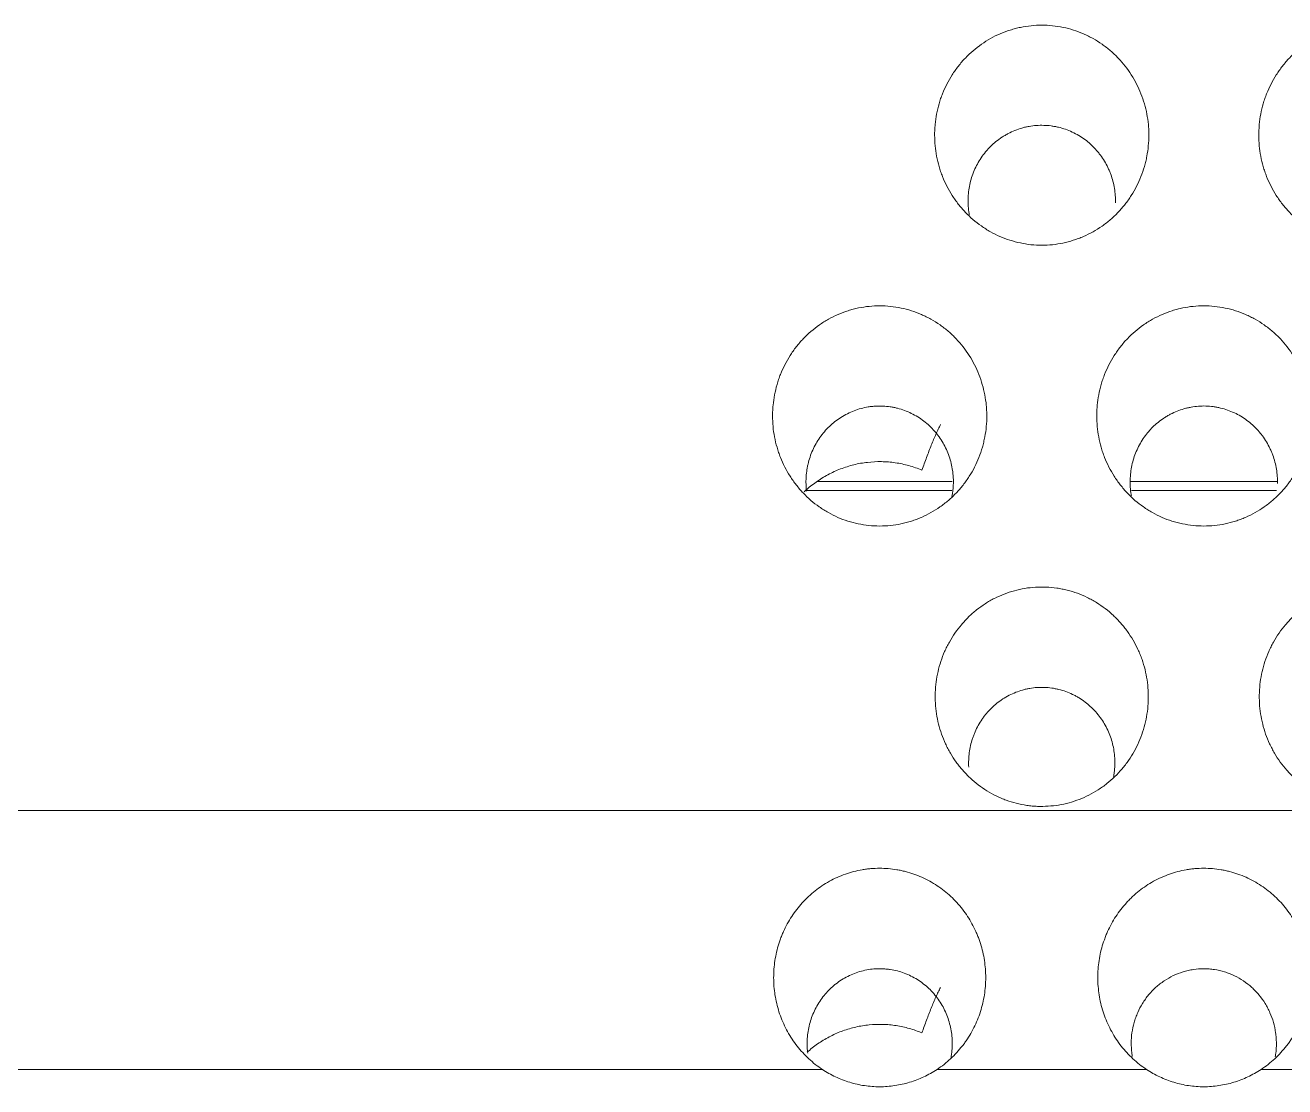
# Model space of a CAD drawing. Header units: millimetres. Extents: x 70151 to 230897, y 35202 to 113211.
# Drawn here: x 178561.88 to 178573.49, y 69177.14 to 69186.92 of the extents above; entities that cross this region are included whole.
import ezdxf

# ---------------------------------------------------------------- set-up
doc = ezdxf.new("R2010")
doc.units = ezdxf.units.MM
doc.header["$LTSCALE"] = 50
doc.layers.add('2-con', color=2, linetype='Continuous')
doc.layers.add('mark-B', color=2, linetype='Continuous', lineweight=20)

# ---------------------------------------------------------------- blocks, each defined once
blk = doc.blocks.new('무풍1WAY 대형')
at = {"layer": 'mark-B'}
for p, q in [((289.26, -420.237), (-384.836, -420.237)), ((82.846, -423.268), (81.495, -423.268)), ((81.5, -423.185), (82.838, -423.185)), ((85.737, -423.268), (84.489, -423.268)), ((84.494, -423.185), (85.825, -423.185))]:
    blk.add_line(p, q, dxfattribs=at)
for points, knots in [([(82.698, -417.851), (82.659, -417.826), (82.619, -417.803), (82.555, -417.773), (82.534, -417.764), (82.49, -417.747), (82.468, -417.74), (82.401, -417.719), (82.356, -417.709), (82.287, -417.699), (82.264, -417.696), (82.217, -417.693), (82.193, -417.692), (82.123, -417.692), (82.077, -417.695), (82.008, -417.706), (81.985, -417.71), (81.939, -417.72), (81.916, -417.726), (81.849, -417.747), (81.762, -417.78), (81.681, -417.826), (81.642, -417.851)], [0, 0, 0, 0, 0.125, 0.125, 0.1875, 0.1875, 0.25, 0.25, 0.375, 0.375, 0.4375, 0.4375, 0.5, 0.5, 0.625, 0.625, 0.6875, 0.6875, 0.75, 0.75, 0.875, 1, 1, 1, 1]), ([(85.686, -417.851), (85.647, -417.826), (85.606, -417.803), (85.543, -417.773), (85.521, -417.764), (85.478, -417.747), (85.456, -417.74), (85.389, -417.719), (85.344, -417.709), (85.274, -417.699), (85.251, -417.696), (85.204, -417.693), (85.181, -417.692), (85.111, -417.692), (85.064, -417.695), (84.995, -417.706), (84.972, -417.71), (84.927, -417.72), (84.904, -417.726), (84.837, -417.747), (84.75, -417.78), (84.669, -417.826), (84.629, -417.851)], [0, 0, 0, 0, 0.125, 0.125, 0.1875, 0.1875, 0.25, 0.25, 0.375, 0.375, 0.4375, 0.4375, 0.5, 0.5, 0.625, 0.625, 0.6875, 0.6875, 0.75, 0.75, 0.875, 1, 1, 1, 1]), ([(82.698, -417.851), (82.743, -417.881), (82.785, -417.914), (82.862, -417.986), (82.898, -418.025), (82.947, -418.088), (82.963, -418.109), (82.993, -418.154), (83.006, -418.177), (83.045, -418.247), (83.067, -418.295), (83.094, -418.37), (83.102, -418.395), (83.117, -418.447), (83.123, -418.473), (83.138, -418.551), (83.144, -418.603), (83.148, -418.683), (83.148, -418.709), (83.146, -418.762), (83.144, -418.789), (83.135, -418.868), (83.125, -418.92), (83.104, -418.997), (83.096, -419.022), (83.082, -419.059), (83.078, -419.072), (83.068, -419.097), (83.062, -419.109), (83.035, -419.17), (83.01, -419.217), (82.952, -419.305), (82.919, -419.347), (82.874, -419.397), (82.865, -419.407), (82.846, -419.426), (82.817, -419.454), (82.787, -419.48), (82.724, -419.529), (82.68, -419.559), (82.61, -419.598), (82.586, -419.61), (82.537, -419.632), (82.512, -419.642), (82.436, -419.668), (82.385, -419.682), (82.319, -419.693), (82.305, -419.695), (82.278, -419.699), (82.265, -419.7), (82.225, -419.704), (82.198, -419.705), (82.118, -419.705), (82.064, -419.701), (81.998, -419.689), (81.985, -419.687), (81.959, -419.681), (81.945, -419.678), (81.906, -419.668), (81.881, -419.66), (81.805, -419.634), (81.756, -419.612), (81.686, -419.573), (81.663, -419.559), (81.618, -419.529), (81.596, -419.514), (81.534, -419.464), (81.495, -419.428), (81.44, -419.369), (81.423, -419.348), (81.39, -419.306), (81.375, -419.284), (81.331, -419.218), (81.306, -419.171), (81.278, -419.111), (81.273, -419.098), (81.263, -419.074), (81.258, -419.061), (81.245, -419.023), (81.237, -418.998), (81.215, -418.921), (81.205, -418.869), (81.196, -418.79), (81.194, -418.764), (81.192, -418.71), (81.192, -418.684), (81.196, -418.604), (81.202, -418.552), (81.217, -418.474), (81.223, -418.448), (81.237, -418.397), (81.245, -418.371), (81.273, -418.296), (81.295, -418.248), (81.333, -418.178), (81.347, -418.156), (81.369, -418.122), (81.376, -418.111), (81.392, -418.089), (81.4, -418.079), (81.441, -418.026), (81.477, -417.987), (81.555, -417.914), (81.597, -417.881), (81.642, -417.851)], [0, 0, 0, 0, 0.03125, 0.03125, 0.0625, 0.0625, 0.078125, 0.078125, 0.09375, 0.09375, 0.125, 0.125, 0.140625, 0.140625, 0.15625, 0.15625, 0.1875, 0.1875, 0.203125, 0.203125, 0.21875, 0.21875, 0.25, 0.25, 0.265625, 0.265625, 0.273438, 0.273438, 0.28125, 0.28125, 0.3125, 0.3125, 0.34375, 0.34375, 0.351563, 0.351563, 0.359375, 0.375, 0.375, 0.40625, 0.40625, 0.421875, 0.421875, 0.4375, 0.4375, 0.46875, 0.46875, 0.476563, 0.476563, 0.484375, 0.484375, 0.5, 0.5, 0.53125, 0.53125, 0.539063, 0.539063, 0.546875, 0.546875, 0.5625, 0.5625, 0.59375, 0.59375, 0.609375, 0.609375, 0.625, 0.625, 0.65625, 0.65625, 0.671875, 0.671875, 0.6875, 0.6875, 0.71875, 0.71875, 0.726563, 0.726563, 0.734375, 0.734375, 0.75, 0.75, 0.78125, 0.78125, 0.796875, 0.796875, 0.8125, 0.8125, 0.84375, 0.84375, 0.859375, 0.859375, 0.875, 0.875, 0.90625, 0.90625, 0.921875, 0.921875, 0.929688, 0.929688, 0.9375, 0.9375, 0.96875, 0.96875, 1, 1, 1, 1]), ([(85.686, -417.851), (85.731, -417.881), (85.772, -417.914), (85.85, -417.986), (85.886, -418.025), (85.935, -418.088), (85.95, -418.109), (85.98, -418.154), (85.994, -418.177), (86.032, -418.247), (86.054, -418.295), (86.082, -418.37), (86.09, -418.395), (86.104, -418.447), (86.11, -418.473), (86.126, -418.551), (86.132, -418.603), (86.135, -418.683), (86.135, -418.709), (86.133, -418.762), (86.131, -418.789), (86.122, -418.868), (86.112, -418.92), (86.091, -418.997), (86.083, -419.022), (86.07, -419.059), (86.065, -419.072), (86.055, -419.097), (86.05, -419.109), (86.023, -419.17), (85.997, -419.217), (85.939, -419.305), (85.907, -419.347), (85.862, -419.397), (85.852, -419.407), (85.833, -419.426), (85.805, -419.454), (85.774, -419.48), (85.712, -419.529), (85.668, -419.559), (85.597, -419.598), (85.573, -419.61), (85.524, -419.632), (85.499, -419.642), (85.424, -419.668), (85.372, -419.682), (85.306, -419.693), (85.293, -419.695), (85.266, -419.699), (85.252, -419.7), (85.212, -419.704), (85.185, -419.705), (85.105, -419.705), (85.052, -419.701), (84.986, -419.689), (84.973, -419.687), (84.946, -419.681), (84.933, -419.678), (84.894, -419.668), (84.868, -419.66), (84.793, -419.634), (84.744, -419.612), (84.673, -419.573), (84.65, -419.559), (84.605, -419.529), (84.584, -419.514), (84.521, -419.464), (84.482, -419.428), (84.428, -419.369), (84.411, -419.348), (84.378, -419.306), (84.362, -419.284), (84.319, -419.218), (84.293, -419.171), (84.266, -419.111), (84.26, -419.098), (84.25, -419.074), (84.246, -419.061), (84.232, -419.023), (84.224, -418.998), (84.203, -418.921), (84.193, -418.869), (84.184, -418.79), (84.182, -418.764), (84.18, -418.71), (84.18, -418.684), (84.183, -418.604), (84.189, -418.552), (84.205, -418.474), (84.211, -418.448), (84.225, -418.397), (84.233, -418.371), (84.26, -418.296), (84.282, -418.248), (84.321, -418.178), (84.334, -418.156), (84.356, -418.122), (84.364, -418.111), (84.379, -418.089), (84.387, -418.079), (84.429, -418.026), (84.465, -417.987), (84.543, -417.914), (84.584, -417.881), (84.629, -417.851)], [0, 0, 0, 0, 0.03125, 0.03125, 0.0625, 0.0625, 0.078125, 0.078125, 0.09375, 0.09375, 0.125, 0.125, 0.140625, 0.140625, 0.15625, 0.15625, 0.1875, 0.1875, 0.203125, 0.203125, 0.21875, 0.21875, 0.25, 0.25, 0.265625, 0.265625, 0.273437, 0.273437, 0.28125, 0.28125, 0.3125, 0.3125, 0.34375, 0.34375, 0.351562, 0.351562, 0.359375, 0.375, 0.375, 0.40625, 0.40625, 0.421875, 0.421875, 0.4375, 0.4375, 0.46875, 0.46875, 0.476562, 0.476562, 0.484375, 0.484375, 0.5, 0.5, 0.53125, 0.53125, 0.539062, 0.539062, 0.546875, 0.546875, 0.5625, 0.5625, 0.59375, 0.59375, 0.609375, 0.609375, 0.625, 0.625, 0.65625, 0.65625, 0.671875, 0.671875, 0.6875, 0.6875, 0.71875, 0.71875, 0.726562, 0.726562, 0.734375, 0.734375, 0.75, 0.75, 0.78125, 0.78125, 0.796875, 0.796875, 0.8125, 0.8125, 0.84375, 0.84375, 0.859375, 0.859375, 0.875, 0.875, 0.90625, 0.90625, 0.921875, 0.921875, 0.929687, 0.929687, 0.9375, 0.9375, 0.96875, 0.96875, 1, 1, 1, 1]), ([(81.512, -417.969), (81.51, -417.979), (81.508, -417.989), (81.503, -418.031), (81.501, -418.062), (81.501, -418.11), (81.502, -418.126), (81.504, -418.158), (81.506, -418.174), (81.513, -418.222), (81.526, -418.285), (81.548, -418.345), (81.567, -418.389), (81.574, -418.404), (81.589, -418.432), (81.597, -418.446), (81.622, -418.487), (81.641, -418.513), (81.672, -418.55), (81.682, -418.562), (81.705, -418.585), (81.716, -418.597), (81.752, -418.629), (81.803, -418.669), (81.859, -418.701), (81.903, -418.722), (81.918, -418.729), (81.948, -418.74), (81.963, -418.746), (82.009, -418.76), (82.041, -418.767), (82.089, -418.774), (82.105, -418.776), (82.137, -418.779), (82.154, -418.779), (82.202, -418.779), (82.234, -418.777), (82.282, -418.77), (82.298, -418.767), (82.33, -418.76), (82.346, -418.755), (82.392, -418.741), (82.452, -418.718), (82.508, -418.686), (82.549, -418.658), (82.562, -418.649), (82.587, -418.629), (82.6, -418.619), (82.636, -418.586), (82.658, -418.563), (82.689, -418.526), (82.699, -418.513), (82.717, -418.487), (82.726, -418.473), (82.752, -418.432), (82.766, -418.404), (82.786, -418.36), (82.792, -418.345), (82.803, -418.315), (82.808, -418.299), (82.821, -418.253), (82.834, -418.19), (82.839, -418.127), (82.839, -418.078), (82.838, -418.062), (82.836, -418.03), (82.835, -418.014), (82.832, -417.989), (82.83, -417.979), (82.829, -417.97)], [0, 0, 0, 0, 0.012777, 0.012777, 0.053404, 0.053404, 0.073718, 0.073718, 0.094032, 0.094032, 0.134659, 0.175286, 0.175286, 0.1956, 0.1956, 0.215914, 0.215914, 0.256541, 0.256541, 0.276855, 0.276855, 0.297168, 0.297168, 0.337796, 0.378423, 0.378423, 0.398737, 0.398737, 0.41905, 0.41905, 0.459678, 0.459678, 0.479991, 0.479991, 0.500305, 0.500305, 0.540932, 0.540932, 0.561246, 0.561246, 0.581559, 0.581559, 0.622187, 0.662814, 0.662814, 0.683128, 0.683128, 0.703441, 0.703441, 0.744069, 0.744069, 0.764382, 0.764382, 0.784696, 0.784696, 0.825323, 0.825323, 0.845637, 0.845637, 0.865951, 0.865951, 0.906578, 0.947205, 0.947205, 0.967519, 0.967519, 0.987833, 0.987833, 1, 1, 1, 1]), ([(84.5, -417.961), (84.499, -417.972), (84.497, -417.983), (84.492, -418.015), (84.49, -418.037), (84.488, -418.082), (84.488, -418.104), (84.492, -418.17), (84.498, -418.214), (84.514, -418.278), (84.52, -418.3), (84.534, -418.342), (84.543, -418.362), (84.552, -418.383)], [0, 0, 0, 0, 0.076351, 0.076351, 0.230293, 0.230293, 0.384234, 0.384234, 0.692117, 0.692117, 0.846059, 0.846059, 1, 1, 1, 1]), ([(84.552, -418.383), (84.57, -418.423), (84.592, -418.462), (84.631, -418.516), (84.645, -418.533), (84.674, -418.567), (84.689, -418.583), (84.738, -418.629), (84.773, -418.656), (84.829, -418.691), (84.849, -418.702), (84.889, -418.722), (84.91, -418.731), (84.972, -418.754), (85.015, -418.765), (85.071, -418.774), (85.082, -418.775), (85.104, -418.777), (85.138, -418.78), (85.171, -418.78), (85.216, -418.777), (85.238, -418.775), (85.283, -418.768), (85.305, -418.763), (85.348, -418.751), (85.369, -418.744), (85.411, -418.728), (85.432, -418.719), (85.491, -418.689), (85.529, -418.665), (85.573, -418.631), (85.581, -418.623), (85.598, -418.609), (85.623, -418.586), (85.661, -418.546), (85.688, -418.511), (85.713, -418.474), (85.725, -418.455), (85.758, -418.397), (85.776, -418.357), (85.797, -418.294), (85.803, -418.273), (85.813, -418.229), (85.817, -418.208), (85.826, -418.142), (85.828, -418.098), (85.825, -418.036), (85.823, -418.018), (85.821, -418.001)], [0, 0, 0, 0, 0.069437, 0.069437, 0.104156, 0.104156, 0.138874, 0.138874, 0.208311, 0.208311, 0.24303, 0.24303, 0.277749, 0.277749, 0.347186, 0.347186, 0.364545, 0.364545, 0.381904, 0.416623, 0.416623, 0.451342, 0.451342, 0.48606, 0.48606, 0.520779, 0.520779, 0.555497, 0.555497, 0.624934, 0.624934, 0.642294, 0.642294, 0.659653, 0.694372, 0.72909, 0.72909, 0.763809, 0.763809, 0.833246, 0.833246, 0.867964, 0.867964, 0.902683, 0.902683, 0.97212, 0.97212, 1, 1, 1, 1]), ([(84.769, -418.188), (84.807, -418.204), (84.884, -418.231), (84.965, -418.249), (85.027, -418.258), (85.048, -418.261), (85.089, -418.265), (85.11, -418.266), (85.171, -418.267), (85.213, -418.266), (85.274, -418.26), (85.295, -418.257), (85.336, -418.251), (85.356, -418.247), (85.417, -418.233), (85.497, -418.21), (85.572, -418.177), (85.628, -418.149), (85.646, -418.139), (85.682, -418.118), (85.699, -418.107), (85.751, -418.072), (85.787, -418.044), (85.822, -418.014), (85.826, -418.011)], [0, 0, 0, 0, 0.109604, 0.219208, 0.219208, 0.27401, 0.27401, 0.328812, 0.328812, 0.438416, 0.438416, 0.493218, 0.493218, 0.54802, 0.54802, 0.657625, 0.767229, 0.767229, 0.822031, 0.822031, 0.876833, 0.876833, 0.986437, 1, 1, 1, 1]), ([(84.769, -418.188), (84.754, -418.228), (84.74, -418.267), (84.711, -418.344), (84.697, -418.381), (84.668, -418.453), (84.654, -418.487), (84.633, -418.535), (84.625, -418.55), (84.611, -418.579), (84.604, -418.593), (84.597, -418.606)], [0, 0, 0, 0, 0.25, 0.25, 0.5, 0.5, 0.75, 0.75, 0.875, 0.875, 1, 1, 1, 1]), ([(81.657, -421.226), (81.653, -421.16), (81.643, -421.096), (81.612, -420.972), (81.591, -420.911), (81.557, -420.837), (81.549, -420.822), (81.534, -420.793), (81.511, -420.75), (81.466, -420.682), (81.426, -420.632), (81.394, -420.595), (81.383, -420.583), (81.36, -420.56), (81.348, -420.548), (81.288, -420.492), (81.236, -420.453), (81.153, -420.401), (81.125, -420.386), (81.08, -420.364), (81.065, -420.357), (81.035, -420.344), (81.02, -420.338), (80.943, -420.31), (80.879, -420.294), (80.798, -420.282), (80.782, -420.28), (80.749, -420.277), (80.733, -420.276), (80.683, -420.274), (80.65, -420.275), (80.553, -420.281), (80.488, -420.291), (80.36, -420.326), (80.299, -420.35), (80.212, -420.394), (80.184, -420.41), (80.142, -420.437), (80.129, -420.446), (80.102, -420.465), (80.089, -420.475), (80.025, -420.526), (79.978, -420.571), (79.915, -420.646), (79.895, -420.672), (79.858, -420.726), (79.823, -420.781), (79.794, -420.839), (79.768, -420.899), (79.757, -420.929), (79.726, -421.022), (79.711, -421.085), (79.699, -421.182), (79.696, -421.214), (79.693, -421.279), (79.694, -421.312), (79.699, -421.409), (79.709, -421.473), (79.732, -421.567), (79.742, -421.598), (79.758, -421.645), (79.764, -421.66), (79.776, -421.69), (79.782, -421.705), (79.816, -421.779), (79.849, -421.835), (79.897, -421.901), (79.906, -421.914), (79.927, -421.939), (79.937, -421.952), (79.97, -421.989), (79.993, -422.012), (80.064, -422.078), (80.116, -422.118), (80.185, -422.161), (80.2, -422.169), (80.229, -422.185), (80.272, -422.208), (80.348, -422.24), (80.41, -422.259), (80.458, -422.271), (80.474, -422.274), (80.506, -422.281), (80.522, -422.284), (80.604, -422.296), (80.669, -422.298), (80.767, -422.292), (80.8, -422.289), (80.865, -422.278), (80.897, -422.271), (80.992, -422.245), (81.053, -422.221), (81.126, -422.184), (81.141, -422.176), (81.169, -422.16), (81.211, -422.134), (81.277, -422.087), (81.326, -422.044), (81.373, -421.998), (81.396, -421.974), (81.459, -421.899), (81.496, -421.846), (81.536, -421.775), (81.543, -421.761), (81.558, -421.731), (81.565, -421.716), (81.585, -421.672), (81.596, -421.641), (81.627, -421.549), (81.641, -421.486), (81.654, -421.389), (81.657, -421.356), (81.659, -421.291), (81.659, -421.258), (81.657, -421.226)], [0, 0, 0, 0, 0.03125, 0.03125, 0.0625, 0.0625, 0.070313, 0.070313, 0.078125, 0.09375, 0.109375, 0.109375, 0.117188, 0.117188, 0.125, 0.125, 0.15625, 0.15625, 0.171875, 0.171875, 0.179688, 0.179688, 0.1875, 0.1875, 0.21875, 0.21875, 0.226563, 0.226563, 0.234375, 0.234375, 0.25, 0.25, 0.28125, 0.28125, 0.3125, 0.3125, 0.328125, 0.328125, 0.335938, 0.335938, 0.34375, 0.34375, 0.375, 0.375, 0.390625, 0.390625, 0.40625, 0.421875, 0.421875, 0.4375, 0.4375, 0.46875, 0.46875, 0.484375, 0.484375, 0.5, 0.5, 0.53125, 0.53125, 0.546875, 0.546875, 0.554688, 0.554688, 0.5625, 0.5625, 0.59375, 0.59375, 0.601563, 0.601563, 0.609375, 0.609375, 0.625, 0.625, 0.65625, 0.65625, 0.664063, 0.664063, 0.671875, 0.6875, 0.703125, 0.703125, 0.710938, 0.710938, 0.71875, 0.71875, 0.75, 0.75, 0.765625, 0.765625, 0.78125, 0.78125, 0.8125, 0.8125, 0.820313, 0.820313, 0.828125, 0.84375, 0.859375, 0.859375, 0.875, 0.875, 0.90625, 0.90625, 0.914063, 0.914063, 0.921875, 0.921875, 0.9375, 0.9375, 0.96875, 0.96875, 0.984375, 0.984375, 1, 1, 1, 1]), ([(84.644, -421.226), (84.641, -421.16), (84.631, -421.096), (84.6, -420.972), (84.578, -420.911), (84.544, -420.837), (84.537, -420.822), (84.522, -420.793), (84.498, -420.75), (84.454, -420.682), (84.414, -420.632), (84.381, -420.595), (84.37, -420.583), (84.347, -420.56), (84.336, -420.548), (84.276, -420.492), (84.224, -420.453), (84.141, -420.401), (84.112, -420.386), (84.068, -420.364), (84.053, -420.357), (84.022, -420.344), (84.007, -420.338), (83.93, -420.31), (83.867, -420.294), (83.786, -420.282), (83.77, -420.28), (83.737, -420.277), (83.72, -420.276), (83.671, -420.274), (83.638, -420.275), (83.54, -420.281), (83.476, -420.291), (83.348, -420.326), (83.287, -420.35), (83.2, -420.394), (83.171, -420.41), (83.13, -420.437), (83.116, -420.446), (83.089, -420.465), (83.076, -420.475), (83.012, -420.526), (82.966, -420.571), (82.902, -420.646), (82.882, -420.672), (82.845, -420.726), (82.811, -420.781), (82.782, -420.839), (82.756, -420.899), (82.744, -420.929), (82.713, -421.022), (82.699, -421.085), (82.686, -421.182), (82.683, -421.214), (82.681, -421.279), (82.681, -421.312), (82.687, -421.409), (82.696, -421.473), (82.72, -421.567), (82.729, -421.598), (82.745, -421.645), (82.751, -421.66), (82.763, -421.69), (82.77, -421.705), (82.804, -421.779), (82.837, -421.835), (82.884, -421.901), (82.894, -421.914), (82.914, -421.939), (82.925, -421.952), (82.957, -421.989), (82.98, -422.012), (83.051, -422.078), (83.103, -422.118), (83.173, -422.161), (83.187, -422.169), (83.216, -422.185), (83.26, -422.208), (83.335, -422.24), (83.397, -422.259), (83.445, -422.271), (83.461, -422.274), (83.493, -422.281), (83.51, -422.284), (83.591, -422.296), (83.657, -422.298), (83.755, -422.292), (83.787, -422.289), (83.853, -422.278), (83.885, -422.271), (83.979, -422.245), (84.04, -422.221), (84.114, -422.184), (84.128, -422.176), (84.157, -422.16), (84.199, -422.134), (84.265, -422.087), (84.314, -422.044), (84.361, -421.998), (84.383, -421.974), (84.447, -421.899), (84.484, -421.846), (84.523, -421.775), (84.531, -421.761), (84.545, -421.731), (84.552, -421.716), (84.572, -421.672), (84.584, -421.641), (84.614, -421.549), (84.629, -421.486), (84.641, -421.389), (84.644, -421.356), (84.647, -421.291), (84.646, -421.258), (84.644, -421.226)], [0, 0, 0, 0, 0.03125, 0.03125, 0.0625, 0.0625, 0.070313, 0.070313, 0.078125, 0.09375, 0.109375, 0.109375, 0.117188, 0.117188, 0.125, 0.125, 0.15625, 0.15625, 0.171875, 0.171875, 0.179688, 0.179688, 0.1875, 0.1875, 0.21875, 0.21875, 0.226563, 0.226563, 0.234375, 0.234375, 0.25, 0.25, 0.28125, 0.28125, 0.3125, 0.3125, 0.328125, 0.328125, 0.335938, 0.335938, 0.34375, 0.34375, 0.375, 0.375, 0.390625, 0.390625, 0.40625, 0.421875, 0.421875, 0.4375, 0.4375, 0.46875, 0.46875, 0.484375, 0.484375, 0.5, 0.5, 0.53125, 0.53125, 0.546875, 0.546875, 0.554688, 0.554688, 0.5625, 0.5625, 0.59375, 0.59375, 0.601563, 0.601563, 0.609375, 0.609375, 0.625, 0.625, 0.65625, 0.65625, 0.664063, 0.664063, 0.671875, 0.6875, 0.703125, 0.703125, 0.710938, 0.710938, 0.71875, 0.71875, 0.75, 0.75, 0.765625, 0.765625, 0.78125, 0.78125, 0.8125, 0.8125, 0.820312, 0.820312, 0.828125, 0.84375, 0.859375, 0.859375, 0.875, 0.875, 0.90625, 0.90625, 0.914062, 0.914062, 0.921875, 0.921875, 0.9375, 0.9375, 0.96875, 0.96875, 0.984375, 0.984375, 1, 1, 1, 1]), ([(84.337, -420.637), (84.339, -420.682), (84.336, -420.77), (84.317, -420.856), (84.299, -420.91), (84.295, -420.92), (84.287, -420.941), (84.275, -420.972), (84.25, -421.022), (84.227, -421.06), (84.208, -421.087), (84.201, -421.096), (84.188, -421.114), (84.181, -421.123), (84.145, -421.166), (84.113, -421.197), (84.06, -421.239), (84.042, -421.252), (84.005, -421.277), (83.985, -421.288), (83.925, -421.319), (83.883, -421.335), (83.829, -421.35), (83.818, -421.353), (83.796, -421.358), (83.785, -421.36), (83.752, -421.366), (83.729, -421.369), (83.662, -421.373), (83.617, -421.371), (83.561, -421.364), (83.55, -421.362), (83.528, -421.357), (83.495, -421.35), (83.441, -421.334), (83.4, -421.317), (83.369, -421.302), (83.359, -421.297), (83.339, -421.286), (83.329, -421.28), (83.282, -421.251), (83.246, -421.224), (83.205, -421.186), (83.197, -421.178), (83.181, -421.162), (83.173, -421.154), (83.151, -421.129), (83.137, -421.111), (83.098, -421.057), (83.075, -421.019), (83.037, -420.937), (83.022, -420.895), (83.006, -420.831), (83.001, -420.809), (82.995, -420.765), (82.992, -420.742), (82.988, -420.675), (82.99, -420.631), (82.997, -420.575), (82.999, -420.563), (83.001, -420.551)], [0, 0, 0, 0, 0.057902, 0.115804, 0.115804, 0.13028, 0.13028, 0.144755, 0.173707, 0.202658, 0.202658, 0.217133, 0.217133, 0.231609, 0.231609, 0.289511, 0.289511, 0.318462, 0.318462, 0.347413, 0.347413, 0.405315, 0.405315, 0.419791, 0.419791, 0.434266, 0.434266, 0.463218, 0.463218, 0.52112, 0.52112, 0.535595, 0.535595, 0.550071, 0.579022, 0.607973, 0.607973, 0.622449, 0.622449, 0.636924, 0.636924, 0.694826, 0.694826, 0.709302, 0.709302, 0.723777, 0.723777, 0.752728, 0.752728, 0.810631, 0.810631, 0.868533, 0.868533, 0.897484, 0.897484, 0.926435, 0.926435, 0.984337, 0.984337, 1, 1, 1, 1]), ([(82.17, -422.858), (82.103, -422.858), (82.038, -422.865), (81.942, -422.885), (81.91, -422.893), (81.863, -422.908), (81.847, -422.913), (81.816, -422.925), (81.801, -422.931), (81.725, -422.964), (81.668, -422.996), (81.587, -423.053), (81.561, -423.073), (81.511, -423.116), (81.464, -423.161), (81.421, -423.21), (81.391, -423.249), (81.381, -423.262), (81.362, -423.289), (81.353, -423.303), (81.309, -423.372), (81.279, -423.43), (81.243, -423.521), (81.233, -423.552), (81.219, -423.599), (81.215, -423.615), (81.207, -423.647), (81.204, -423.663), (81.189, -423.743), (81.183, -423.807), (81.183, -423.889), (81.183, -423.905), (81.185, -423.938), (81.186, -423.954), (81.19, -424.003), (81.195, -424.035), (81.213, -424.131), (81.231, -424.193), (81.267, -424.285), (81.281, -424.315), (81.311, -424.373), (81.327, -424.401), (81.379, -424.483), (81.419, -424.535), (81.476, -424.595), (81.488, -424.606), (81.512, -424.629), (81.548, -424.662), (81.613, -424.712), (81.668, -424.747), (81.711, -424.771), (81.726, -424.779), (81.755, -424.793), (81.77, -424.8), (81.846, -424.833), (81.908, -424.853), (82.005, -424.873), (82.037, -424.878), (82.104, -424.885), (82.137, -424.887), (82.235, -424.887), (82.3, -424.88), (82.381, -424.864), (82.398, -424.86), (82.43, -424.851), (82.477, -424.838), (82.554, -424.809), (82.613, -424.78), (82.67, -424.748), (82.699, -424.73), (82.78, -424.673), (82.829, -424.631), (82.886, -424.572), (82.897, -424.56), (82.918, -424.535), (82.929, -424.522), (82.959, -424.483), (82.978, -424.456), (83.031, -424.374), (83.06, -424.316), (83.09, -424.24), (83.096, -424.224), (83.107, -424.193), (83.122, -424.146), (83.14, -424.067), (83.15, -424.003), (83.154, -423.955), (83.155, -423.938), (83.157, -423.906), (83.157, -423.889), (83.157, -423.807), (83.151, -423.743), (83.133, -423.647), (83.125, -423.615), (83.112, -423.568), (83.107, -423.552), (83.096, -423.521), (83.091, -423.506), (83.061, -423.43), (83.031, -423.372), (82.979, -423.29), (82.96, -423.263), (82.919, -423.211), (82.898, -423.186), (82.83, -423.115), (82.781, -423.072), (82.714, -423.025), (82.7, -423.016), (82.672, -422.998), (82.658, -422.99), (82.614, -422.966), (82.585, -422.951), (82.495, -422.912), (82.433, -422.892), (82.302, -422.865), (82.237, -422.858), (82.17, -422.858)], [0, 0, 0, 0, 0.03125, 0.03125, 0.046875, 0.046875, 0.054688, 0.054688, 0.0625, 0.0625, 0.09375, 0.09375, 0.109375, 0.109375, 0.125, 0.140625, 0.140625, 0.148438, 0.148438, 0.15625, 0.15625, 0.1875, 0.1875, 0.203125, 0.203125, 0.210938, 0.210938, 0.21875, 0.21875, 0.25, 0.25, 0.257813, 0.257813, 0.265625, 0.265625, 0.28125, 0.28125, 0.3125, 0.3125, 0.328125, 0.328125, 0.34375, 0.34375, 0.375, 0.375, 0.382813, 0.382813, 0.390625, 0.40625, 0.421875, 0.421875, 0.429688, 0.429688, 0.4375, 0.4375, 0.46875, 0.46875, 0.484375, 0.484375, 0.5, 0.5, 0.53125, 0.53125, 0.539063, 0.539063, 0.546875, 0.5625, 0.578125, 0.578125, 0.59375, 0.59375, 0.625, 0.625, 0.632813, 0.632813, 0.640625, 0.640625, 0.65625, 0.65625, 0.6875, 0.6875, 0.695313, 0.695313, 0.703125, 0.71875, 0.734375, 0.734375, 0.742188, 0.742188, 0.75, 0.75, 0.78125, 0.78125, 0.796875, 0.796875, 0.804688, 0.804688, 0.8125, 0.8125, 0.84375, 0.84375, 0.859375, 0.859375, 0.875, 0.875, 0.90625, 0.90625, 0.914063, 0.914063, 0.921875, 0.921875, 0.9375, 0.9375, 0.96875, 0.96875, 1, 1, 1, 1]), ([(85.158, -422.858), (85.091, -422.858), (85.026, -422.865), (84.929, -422.885), (84.897, -422.893), (84.85, -422.908), (84.834, -422.913), (84.803, -422.925), (84.788, -422.931), (84.713, -422.964), (84.656, -422.996), (84.575, -423.053), (84.549, -423.073), (84.499, -423.116), (84.451, -423.161), (84.409, -423.21), (84.378, -423.249), (84.369, -423.262), (84.35, -423.289), (84.341, -423.303), (84.296, -423.372), (84.267, -423.43), (84.231, -423.521), (84.22, -423.552), (84.207, -423.599), (84.203, -423.615), (84.195, -423.647), (84.192, -423.663), (84.176, -423.743), (84.17, -423.807), (84.17, -423.889), (84.171, -423.905), (84.172, -423.938), (84.173, -423.954), (84.178, -424.003), (84.183, -424.035), (84.201, -424.131), (84.219, -424.193), (84.255, -424.285), (84.268, -424.315), (84.298, -424.373), (84.314, -424.401), (84.367, -424.483), (84.407, -424.535), (84.464, -424.595), (84.475, -424.606), (84.499, -424.629), (84.536, -424.662), (84.6, -424.712), (84.656, -424.747), (84.699, -424.771), (84.713, -424.779), (84.743, -424.793), (84.758, -424.8), (84.834, -424.833), (84.896, -424.853), (84.992, -424.873), (85.025, -424.878), (85.091, -424.885), (85.124, -424.887), (85.223, -424.887), (85.288, -424.88), (85.369, -424.864), (85.385, -424.86), (85.417, -424.851), (85.465, -424.838), (85.542, -424.809), (85.6, -424.78), (85.658, -424.748), (85.686, -424.73), (85.767, -424.673), (85.817, -424.631), (85.873, -424.572), (85.884, -424.56), (85.906, -424.535), (85.916, -424.522), (85.947, -424.483), (85.966, -424.456), (86.018, -424.374), (86.048, -424.316), (86.078, -424.24), (86.084, -424.224), (86.094, -424.193), (86.109, -424.146), (86.128, -424.067), (86.137, -424.003), (86.142, -423.955), (86.143, -423.938), (86.144, -423.906), (86.145, -423.889), (86.145, -423.807), (86.139, -423.743), (86.121, -423.647), (86.113, -423.615), (86.099, -423.568), (86.094, -423.552), (86.084, -423.521), (86.078, -423.506), (86.048, -423.43), (86.019, -423.372), (85.966, -423.29), (85.947, -423.263), (85.907, -423.211), (85.885, -423.186), (85.818, -423.115), (85.768, -423.072), (85.701, -423.025), (85.687, -423.016), (85.659, -422.998), (85.645, -422.99), (85.602, -422.966), (85.573, -422.951), (85.483, -422.912), (85.42, -422.892), (85.29, -422.865), (85.224, -422.858), (85.158, -422.858)], [0, 0, 0, 0, 0.03125, 0.03125, 0.046875, 0.046875, 0.054687, 0.054687, 0.0625, 0.0625, 0.09375, 0.09375, 0.109375, 0.109375, 0.125, 0.140625, 0.140625, 0.148437, 0.148437, 0.15625, 0.15625, 0.1875, 0.1875, 0.203125, 0.203125, 0.210937, 0.210937, 0.21875, 0.21875, 0.25, 0.25, 0.257812, 0.257812, 0.265625, 0.265625, 0.28125, 0.28125, 0.3125, 0.3125, 0.328125, 0.328125, 0.34375, 0.34375, 0.375, 0.375, 0.382812, 0.382812, 0.390625, 0.40625, 0.421875, 0.421875, 0.429687, 0.429687, 0.4375, 0.4375, 0.46875, 0.46875, 0.484375, 0.484375, 0.5, 0.5, 0.53125, 0.53125, 0.539062, 0.539062, 0.546875, 0.5625, 0.578125, 0.578125, 0.59375, 0.59375, 0.625, 0.625, 0.632812, 0.632812, 0.640625, 0.640625, 0.65625, 0.65625, 0.6875, 0.6875, 0.695313, 0.695313, 0.703125, 0.71875, 0.734375, 0.734375, 0.742188, 0.742188, 0.75, 0.75, 0.78125, 0.78125, 0.796875, 0.796875, 0.804688, 0.804688, 0.8125, 0.8125, 0.84375, 0.84375, 0.859375, 0.859375, 0.875, 0.875, 0.90625, 0.90625, 0.914062, 0.914062, 0.921875, 0.921875, 0.9375, 0.9375, 0.96875, 0.96875, 1, 1, 1, 1]), ([(81.491, -423.249), (81.49, -423.294), (81.496, -423.383), (81.519, -423.469), (81.538, -423.522), (81.542, -423.532), (81.551, -423.553), (81.565, -423.584), (81.591, -423.633), (81.616, -423.671), (81.636, -423.698), (81.643, -423.706), (81.658, -423.724), (81.665, -423.733), (81.703, -423.775), (81.736, -423.805), (81.79, -423.845), (81.809, -423.858), (81.848, -423.881), (81.868, -423.892), (81.93, -423.92), (81.972, -423.935), (82.027, -423.948), (82.039, -423.951), (82.061, -423.955), (82.072, -423.957), (82.106, -423.961), (82.129, -423.963), (82.197, -423.965), (82.242, -423.961), (82.298, -423.951), (82.309, -423.949), (82.331, -423.944), (82.364, -423.935), (82.417, -423.917), (82.458, -423.898), (82.489, -423.882), (82.499, -423.877), (82.518, -423.865), (82.528, -423.859), (82.575, -423.828), (82.61, -423.8), (82.65, -423.76), (82.658, -423.752), (82.673, -423.735), (82.681, -423.726), (82.702, -423.7), (82.716, -423.682), (82.753, -423.626), (82.775, -423.587), (82.81, -423.503), (82.824, -423.461), (82.838, -423.395), (82.841, -423.373), (82.847, -423.329), (82.848, -423.306), (82.85, -423.238), (82.847, -423.194), (82.839, -423.145), (82.838, -423.141), (82.838, -423.137)], [0, 0, 0, 0, 0.05848, 0.116959, 0.116959, 0.131579, 0.131579, 0.146199, 0.175439, 0.204679, 0.204679, 0.219298, 0.219298, 0.233918, 0.233918, 0.292398, 0.292398, 0.321638, 0.321638, 0.350878, 0.350878, 0.409357, 0.409357, 0.423977, 0.423977, 0.438597, 0.438597, 0.467837, 0.467837, 0.526316, 0.526316, 0.540936, 0.540936, 0.555556, 0.584796, 0.614036, 0.614036, 0.628656, 0.628656, 0.643275, 0.643275, 0.701755, 0.701755, 0.716375, 0.716375, 0.730995, 0.730995, 0.760235, 0.760235, 0.818714, 0.818714, 0.877194, 0.877194, 0.906434, 0.906434, 0.935673, 0.935673, 0.994153, 0.994153, 1, 1, 1, 1]), ([(84.491, -423.131), (84.484, -423.165), (84.48, -423.2), (84.478, -423.257), (84.478, -423.28), (84.48, -423.313), (84.481, -423.325), (84.483, -423.347), (84.484, -423.358), (84.492, -423.414), (84.503, -423.457), (84.525, -423.521), (84.533, -423.542), (84.552, -423.583), (84.573, -423.623), (84.603, -423.67), (84.623, -423.697), (84.638, -423.715), (84.645, -423.724), (84.682, -423.766), (84.715, -423.797), (84.768, -423.838), (84.787, -423.851), (84.826, -423.875), (84.846, -423.886), (84.906, -423.916), (84.949, -423.932), (85.004, -423.946), (85.015, -423.948), (85.037, -423.953), (85.049, -423.955), (85.082, -423.96), (85.127, -423.964), (85.184, -423.964), (85.218, -423.961), (85.24, -423.959), (85.252, -423.957), (85.308, -423.948), (85.351, -423.936), (85.415, -423.912), (85.435, -423.903), (85.476, -423.883), (85.496, -423.871), (85.553, -423.835), (85.588, -423.807), (85.637, -423.761), (85.653, -423.744), (85.682, -423.71), (85.696, -423.692), (85.734, -423.637), (85.756, -423.598), (85.775, -423.557)], [0, 0, 0, 0, 0.052871, 0.052871, 0.086697, 0.086697, 0.10361, 0.10361, 0.120523, 0.120523, 0.188175, 0.188175, 0.222001, 0.222001, 0.255827, 0.289653, 0.306566, 0.306566, 0.323479, 0.323479, 0.391131, 0.391131, 0.424957, 0.424957, 0.458783, 0.458783, 0.526435, 0.526435, 0.543348, 0.543348, 0.560261, 0.560261, 0.594087, 0.627913, 0.644826, 0.644826, 0.661739, 0.661739, 0.729392, 0.729392, 0.763218, 0.763218, 0.797044, 0.797044, 0.864696, 0.864696, 0.898522, 0.898522, 0.932348, 0.932348, 1, 1, 1, 1]), ([(85.854, -423.173), (85.85, -423.177), (85.815, -423.209), (85.778, -423.239), (85.726, -423.276), (85.708, -423.288), (85.671, -423.311), (85.653, -423.321), (85.597, -423.351), (85.558, -423.369), (85.479, -423.399), (85.438, -423.412), (85.354, -423.433), (85.27, -423.447), (85.185, -423.452), (85.121, -423.451), (85.099, -423.45), (85.056, -423.446), (85.035, -423.444), (84.971, -423.435), (84.888, -423.417), (84.807, -423.389), (84.768, -423.373)], [0, 0, 0, 0, 0.014076, 0.123623, 0.123623, 0.178397, 0.178397, 0.233171, 0.233171, 0.342718, 0.342718, 0.452265, 0.452265, 0.561812, 0.671359, 0.671359, 0.726132, 0.726132, 0.780906, 0.780906, 0.890453, 1, 1, 1, 1]), ([(85.775, -423.557), (85.793, -423.515), (85.808, -423.473), (85.82, -423.418), (85.823, -423.407), (85.827, -423.385), (85.829, -423.374), (85.833, -423.34), (85.835, -423.318), (85.838, -423.256), (85.836, -423.217), (85.831, -423.178)], [0, 0, 0, 0, 0.347163, 0.347163, 0.433954, 0.433954, 0.520745, 0.520745, 0.694326, 0.694326, 1, 1, 1, 1]), ([(84.768, -423.373), (84.754, -423.413), (84.739, -423.452), (84.711, -423.529), (84.696, -423.567), (84.668, -423.639), (84.653, -423.673), (84.632, -423.721), (84.625, -423.737), (84.61, -423.766), (84.603, -423.781), (84.596, -423.794)], [0, 0, 0, 0, 0.25, 0.25, 0.5, 0.5, 0.75, 0.75, 0.875, 0.875, 1, 1, 1, 1]), ([(80.676, -425.445), (80.61, -425.445), (80.544, -425.452), (80.448, -425.472), (80.416, -425.481), (80.369, -425.496), (80.353, -425.501), (80.322, -425.513), (80.307, -425.519), (80.232, -425.552), (80.175, -425.584), (80.094, -425.64), (80.067, -425.66), (80.018, -425.703), (79.97, -425.748), (79.928, -425.798), (79.897, -425.836), (79.887, -425.849), (79.869, -425.876), (79.859, -425.89), (79.815, -425.959), (79.786, -426.017), (79.75, -426.108), (79.739, -426.139), (79.725, -426.186), (79.721, -426.202), (79.714, -426.234), (79.71, -426.249), (79.695, -426.329), (79.689, -426.394), (79.689, -426.475), (79.689, -426.492), (79.691, -426.524), (79.692, -426.541), (79.697, -426.59), (79.701, -426.622), (79.719, -426.717), (79.737, -426.78), (79.774, -426.871), (79.787, -426.901), (79.817, -426.959), (79.833, -426.987), (79.886, -427.07), (79.926, -427.121), (79.983, -427.181), (79.994, -427.192), (80.018, -427.215), (80.055, -427.248), (80.119, -427.298), (80.174, -427.333), (80.217, -427.357), (80.232, -427.364), (80.262, -427.379), (80.277, -427.386), (80.352, -427.419), (80.415, -427.439), (80.511, -427.459), (80.544, -427.464), (80.61, -427.471), (80.643, -427.473), (80.741, -427.473), (80.807, -427.466), (80.888, -427.449), (80.904, -427.445), (80.936, -427.437), (80.983, -427.423), (81.06, -427.395), (81.119, -427.366), (81.176, -427.334), (81.205, -427.316), (81.286, -427.259), (81.335, -427.217), (81.392, -427.158), (81.403, -427.146), (81.424, -427.121), (81.435, -427.108), (81.465, -427.069), (81.484, -427.042), (81.537, -426.96), (81.566, -426.902), (81.597, -426.826), (81.602, -426.811), (81.613, -426.78), (81.628, -426.733), (81.647, -426.654), (81.656, -426.59), (81.66, -426.541), (81.661, -426.525), (81.663, -426.492), (81.663, -426.476), (81.663, -426.394), (81.657, -426.329), (81.639, -426.234), (81.632, -426.202), (81.618, -426.155), (81.613, -426.139), (81.602, -426.108), (81.597, -426.093), (81.567, -426.017), (81.537, -425.959), (81.485, -425.877), (81.466, -425.85), (81.425, -425.798), (81.404, -425.773), (81.336, -425.702), (81.287, -425.66), (81.22, -425.613), (81.206, -425.604), (81.178, -425.586), (81.164, -425.577), (81.121, -425.553), (81.091, -425.539), (81.001, -425.5), (80.939, -425.48), (80.809, -425.452), (80.743, -425.445), (80.676, -425.445)], [0, 0, 0, 0, 0.03125, 0.03125, 0.046875, 0.046875, 0.054687, 0.054687, 0.0625, 0.0625, 0.09375, 0.09375, 0.109375, 0.109375, 0.125, 0.140625, 0.140625, 0.148437, 0.148437, 0.15625, 0.15625, 0.1875, 0.1875, 0.203125, 0.203125, 0.210937, 0.210937, 0.21875, 0.21875, 0.25, 0.25, 0.257812, 0.257812, 0.265625, 0.265625, 0.28125, 0.28125, 0.3125, 0.3125, 0.328125, 0.328125, 0.34375, 0.34375, 0.375, 0.375, 0.382812, 0.382812, 0.390625, 0.40625, 0.421875, 0.421875, 0.429687, 0.429687, 0.4375, 0.4375, 0.46875, 0.46875, 0.484375, 0.484375, 0.5, 0.5, 0.53125, 0.53125, 0.539062, 0.539062, 0.546875, 0.5625, 0.578125, 0.578125, 0.59375, 0.59375, 0.625, 0.625, 0.632812, 0.632812, 0.640625, 0.640625, 0.65625, 0.65625, 0.6875, 0.6875, 0.695312, 0.695312, 0.703125, 0.71875, 0.734375, 0.734375, 0.742187, 0.742187, 0.75, 0.75, 0.78125, 0.78125, 0.796875, 0.796875, 0.804687, 0.804687, 0.8125, 0.8125, 0.84375, 0.84375, 0.859375, 0.859375, 0.875, 0.875, 0.90625, 0.90625, 0.914062, 0.914062, 0.921875, 0.921875, 0.9375, 0.9375, 0.96875, 0.96875, 1, 1, 1, 1]), ([(83.664, -425.445), (83.597, -425.445), (83.532, -425.452), (83.436, -425.472), (83.404, -425.481), (83.357, -425.496), (83.341, -425.501), (83.31, -425.513), (83.295, -425.519), (83.219, -425.552), (83.162, -425.584), (83.081, -425.64), (83.055, -425.66), (83.005, -425.703), (82.958, -425.748), (82.915, -425.798), (82.885, -425.836), (82.875, -425.849), (82.856, -425.876), (82.847, -425.89), (82.803, -425.959), (82.773, -426.017), (82.737, -426.108), (82.727, -426.139), (82.713, -426.186), (82.709, -426.202), (82.701, -426.234), (82.698, -426.249), (82.683, -426.329), (82.677, -426.394), (82.677, -426.475), (82.677, -426.492), (82.678, -426.524), (82.68, -426.541), (82.684, -426.59), (82.689, -426.622), (82.707, -426.717), (82.725, -426.78), (82.761, -426.871), (82.775, -426.901), (82.804, -426.959), (82.821, -426.987), (82.873, -427.07), (82.913, -427.121), (82.97, -427.181), (82.982, -427.192), (83.006, -427.215), (83.042, -427.248), (83.107, -427.298), (83.162, -427.333), (83.205, -427.357), (83.219, -427.364), (83.249, -427.379), (83.264, -427.386), (83.34, -427.419), (83.402, -427.439), (83.499, -427.459), (83.531, -427.464), (83.597, -427.471), (83.63, -427.473), (83.729, -427.473), (83.794, -427.466), (83.875, -427.449), (83.891, -427.445), (83.923, -427.437), (83.971, -427.423), (84.048, -427.395), (84.107, -427.366), (84.164, -427.334), (84.192, -427.316), (84.273, -427.259), (84.323, -427.217), (84.379, -427.158), (84.39, -427.146), (84.412, -427.121), (84.422, -427.108), (84.453, -427.069), (84.472, -427.042), (84.524, -426.96), (84.554, -426.902), (84.584, -426.826), (84.59, -426.811), (84.601, -426.78), (84.615, -426.733), (84.634, -426.654), (84.643, -426.59), (84.648, -426.541), (84.649, -426.525), (84.651, -426.492), (84.651, -426.476), (84.651, -426.394), (84.645, -426.329), (84.627, -426.234), (84.619, -426.202), (84.606, -426.155), (84.601, -426.139), (84.59, -426.108), (84.584, -426.093), (84.554, -426.017), (84.525, -425.959), (84.472, -425.877), (84.453, -425.85), (84.413, -425.798), (84.391, -425.773), (84.324, -425.702), (84.274, -425.66), (84.207, -425.613), (84.193, -425.604), (84.165, -425.586), (84.151, -425.577), (84.108, -425.553), (84.079, -425.539), (83.989, -425.5), (83.926, -425.48), (83.796, -425.452), (83.73, -425.445), (83.664, -425.445)], [0, 0, 0, 0, 0.03125, 0.03125, 0.046875, 0.046875, 0.054687, 0.054687, 0.0625, 0.0625, 0.09375, 0.09375, 0.109375, 0.109375, 0.125, 0.140625, 0.140625, 0.148437, 0.148437, 0.15625, 0.15625, 0.1875, 0.1875, 0.203125, 0.203125, 0.210937, 0.210937, 0.21875, 0.21875, 0.25, 0.25, 0.257812, 0.257812, 0.265625, 0.265625, 0.28125, 0.28125, 0.3125, 0.3125, 0.328125, 0.328125, 0.34375, 0.34375, 0.375, 0.375, 0.382812, 0.382812, 0.390625, 0.40625, 0.421875, 0.421875, 0.429687, 0.429687, 0.4375, 0.4375, 0.46875, 0.46875, 0.484375, 0.484375, 0.5, 0.5, 0.53125, 0.53125, 0.539062, 0.539062, 0.546875, 0.5625, 0.578125, 0.578125, 0.59375, 0.59375, 0.625, 0.625, 0.632812, 0.632812, 0.640625, 0.640625, 0.65625, 0.65625, 0.6875, 0.6875, 0.695312, 0.695312, 0.703125, 0.71875, 0.734375, 0.734375, 0.742187, 0.742187, 0.75, 0.75, 0.78125, 0.78125, 0.796875, 0.796875, 0.804687, 0.804687, 0.8125, 0.8125, 0.84375, 0.84375, 0.859375, 0.859375, 0.875, 0.875, 0.90625, 0.90625, 0.914062, 0.914062, 0.921875, 0.921875, 0.9375, 0.9375, 0.96875, 0.96875, 1, 1, 1, 1]), ([(82.985, -425.836), (82.983, -425.881), (82.99, -425.97), (83.012, -426.056), (83.032, -426.109), (83.036, -426.119), (83.045, -426.14), (83.058, -426.171), (83.085, -426.22), (83.11, -426.257), (83.13, -426.284), (83.137, -426.293), (83.151, -426.311), (83.159, -426.319), (83.197, -426.362), (83.23, -426.392), (83.284, -426.432), (83.303, -426.444), (83.342, -426.468), (83.362, -426.478), (83.424, -426.507), (83.466, -426.522), (83.521, -426.535), (83.532, -426.537), (83.555, -426.541), (83.566, -426.543), (83.6, -426.548), (83.623, -426.549), (83.69, -426.551), (83.735, -426.548), (83.792, -426.538), (83.803, -426.536), (83.825, -426.531), (83.858, -426.522), (83.911, -426.504), (83.952, -426.485), (83.982, -426.469), (83.992, -426.463), (84.012, -426.452), (84.022, -426.446), (84.069, -426.415), (84.104, -426.386), (84.144, -426.347), (84.152, -426.339), (84.167, -426.322), (84.174, -426.313), (84.196, -426.287), (84.209, -426.269), (84.247, -426.213), (84.269, -426.174), (84.304, -426.091), (84.318, -426.048), (84.332, -425.982), (84.335, -425.96), (84.341, -425.916), (84.342, -425.893), (84.344, -425.826), (84.341, -425.781), (84.333, -425.733), (84.332, -425.728), (84.332, -425.724)], [0, 0, 0, 0, 0.058486, 0.116973, 0.116973, 0.131594, 0.131594, 0.146216, 0.175459, 0.204702, 0.204702, 0.219324, 0.219324, 0.233946, 0.233946, 0.292432, 0.292432, 0.321675, 0.321675, 0.350918, 0.350918, 0.409405, 0.409405, 0.424026, 0.424026, 0.438648, 0.438648, 0.467891, 0.467891, 0.526378, 0.526378, 0.540999, 0.540999, 0.555621, 0.584864, 0.614107, 0.614107, 0.628729, 0.628729, 0.643351, 0.643351, 0.701837, 0.701837, 0.716459, 0.716459, 0.73108, 0.73108, 0.760323, 0.760323, 0.81881, 0.81881, 0.877296, 0.877296, 0.906539, 0.906539, 0.935783, 0.935783, 0.994269, 0.994269, 1, 1, 1, 1])]:
    blk.add_open_spline(points, degree=3, knots=knots, dxfattribs=at)
for points in [[(81.642, -417.851), (80.998, -417.851), (80.354, -417.851), (79.71, -417.851)], [(84.629, -417.851), (83.986, -417.851), (83.342, -417.851), (82.698, -417.851)], [(254.92, -417.851), (198.508, -417.851), (142.097, -417.851), (85.686, -417.851)]]:
    blk.add_open_spline(points, degree=3, dxfattribs=at)
blk = doc.blocks.new('dpdjzjs')
at = {"layer": 'mark-B', "rotation": 180}
blk.add_blockref('무풍1WAY 대형', (178654.915, 88751.491), dxfattribs=at)

msp = doc.modelspace()

# ---------------------------------------------------------------- block references
at = {"layer": '2-con'}
msp.add_blockref('dpdjzjs', (0, -19992.043), dxfattribs=at)

doc.saveas('drawing.dxf')
